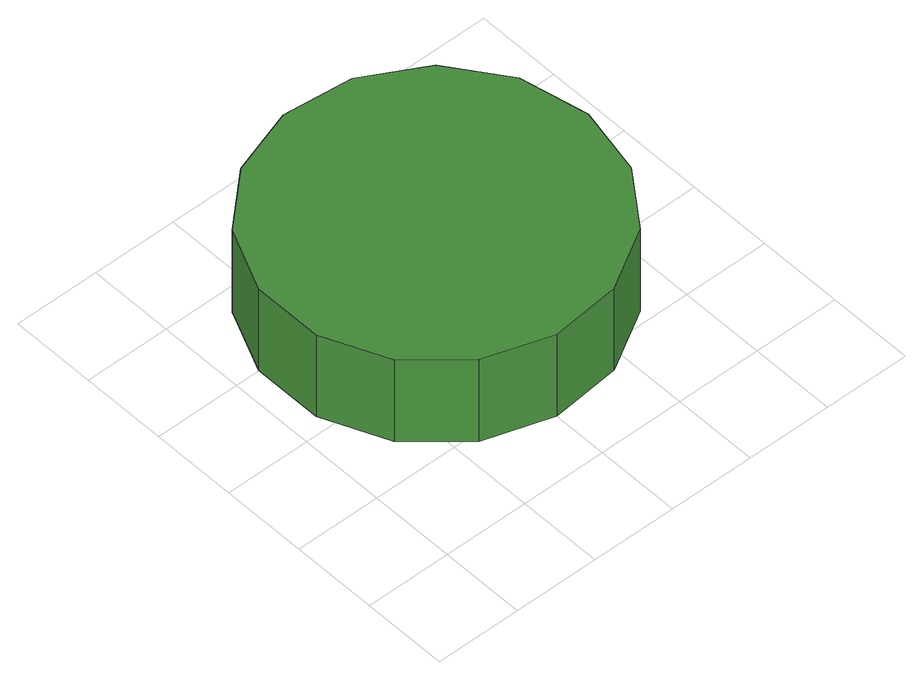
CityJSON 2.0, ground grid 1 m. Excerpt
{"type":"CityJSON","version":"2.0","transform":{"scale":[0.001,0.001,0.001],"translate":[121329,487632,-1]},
"CityObjects":{
"tree1":{"type":"SolitaryVegetationObject","attributes":{"function":"something"},"geometry":[{"type":"MultiSurface","lod":"1","boundaries":[[[0,1,2,3,4,5,6,7,8,9,10,11,12,13,14]],[[15,16,17,18,19,20,21,22,23,24,25,26,27,28,29]],[[0,29,28,1]],[[1,28,27,2]],[[2,27,26,3]],[[3,26,25,4]],[[4,25,24,5]],[[5,24,23,6]],[[6,23,22,7]],[[7,22,21,8]],[[8,21,20,9]],[[9,20,19,10]],[[10,19,18,11]],[[11,18,17,12]],[[12,17,16,13]],[[13,16,15,14]],[[14,15,29,0]]]}]}
},
"vertices":[
[4172,2595,1867],[4003,3392,1867],[3524,4051,1867],[2818,4459,1867],[2007,4544,1867],[1232,4292,1867],[626,3747,1867],[295,3002,1867],[295,2187,1867],[626,1442,1867],[1232,897,1867],[2007,645,1867],[2818,730,1867],[3524,1138,1867],[4003,1797,1867],[4003,1797,731],[3524,1138,731],[2818,730,731],[2007,645,731],[1232,897,731],[626,1442,731],[295,2187,731],[295,3002,731],[626,3747,731],[1232,4292,731],[2007,4544,731],[2818,4459,731],[3524,4051,731],[4003,3392,731],[4172,2595,731]
]}
